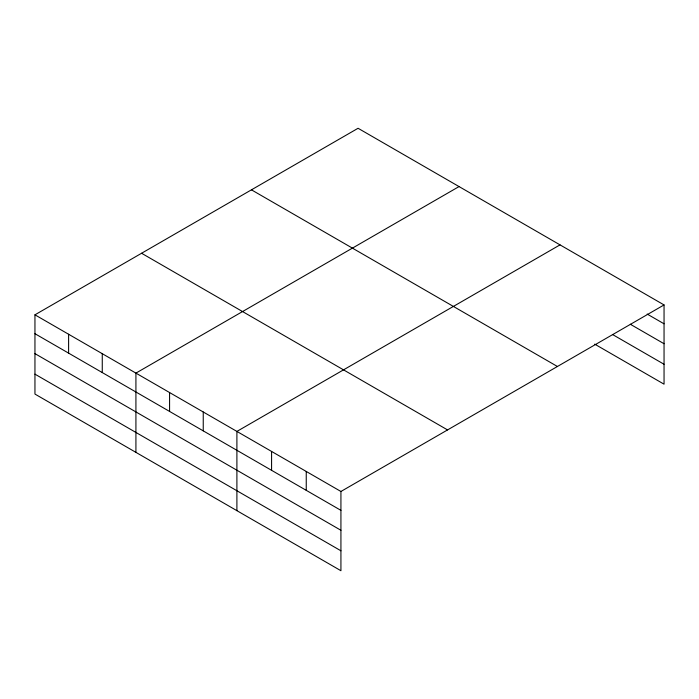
<?xml version="1.0" encoding="UTF-8"?>
<svg xmlns="http://www.w3.org/2000/svg" width="699" height="699" viewBox="0 0 699 699"><rect width="100%" height="100%" fill="white"/><g stroke="black" fill="none" stroke-linecap="round" stroke-linejoin="round"><path stroke-width="1.05" d="M34.95 314.821L340.929 491.476L340.929 570.725L34.95 394.07L34.95 314.821L358.071 128.275L664.05 304.93L664.05 384.179L594.692 344.135M459.042 186.572L135.921 373.117L135.921 452.367M560.013 244.868L236.9 431.414L236.9 510.663M340.929 491.476L664.05 304.93M647.178 314.069L664.05 323.803M630.306 324.249L664.05 343.725M612.499 334.498L664.05 364.258M251.439 189.831L557.418 366.486M141.582 253.265L447.561 429.92M34.95 333.703L340.929 510.357M34.95 353.624L340.929 530.279M34.95 374.148L340.929 550.803M306.249 471.458L306.249 490.34M271.579 451.44L271.579 470.313M203.243 411.982L203.243 430.864M169.577 392.55L169.577 411.431M102.264 353.685L102.264 372.567M68.607 334.253L68.607 353.135"/></g></svg>
